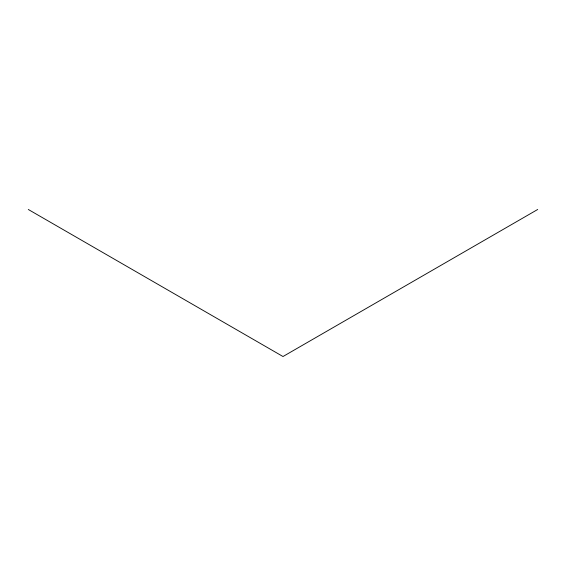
<?xml version="1.0" encoding="UTF-8"?>
<svg xmlns="http://www.w3.org/2000/svg" width="566" height="566" viewBox="0 0 566 566"><rect width="100%" height="100%" fill="white"/><g stroke="black" fill="none" stroke-linecap="round" stroke-linejoin="round"><path stroke-width="0.85" d="M537.7 209.477L283 356.523L28.3 209.477"/></g></svg>
